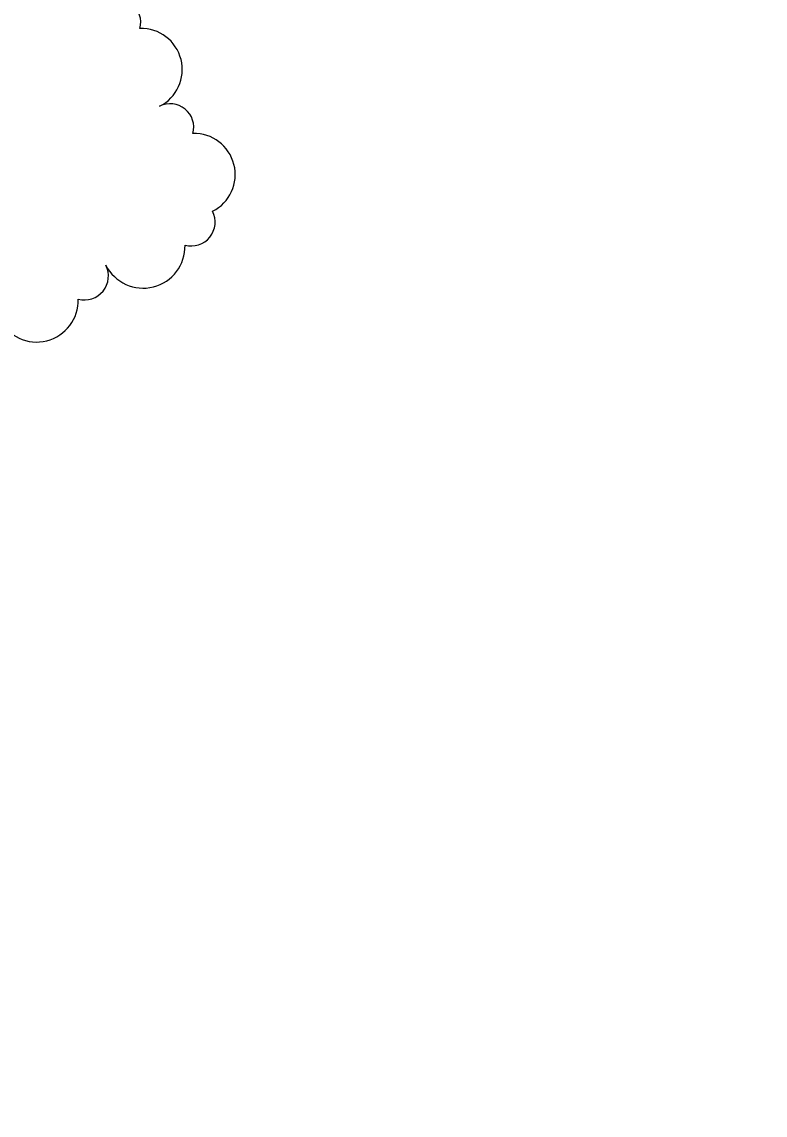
# Model space of a CAD drawing. Header units: metres. Extents: x 2682525 to 2683550, y 1250555 to 1251328.
# Drawn here: x 2683120.443 to 2683123.479, y 1250882.353 to 1250886.817 of the extents above; entities that cross this region are included whole.
import ezdxf

# ---------------------------------------------------------------- set-up
doc = ezdxf.new("R2010")
doc.units = ezdxf.units.M
doc.header["$PDMODE"] = 2
doc.header["$PDSIZE"] = -2
doc.linetypes.add('Verdeckt', pattern=[3, 2, -0.9999999999999999])
doc.linetypes.add('Verdeckt 0_75', pattern=[1.5, 0.75, -0.75])
for name, color, linetype, lineweight, true_color in [('2458 A U1_dwg-1', 9, 'Continuous', 18, 0x808080), ('_25_200 Materialien-Beton', 9, 'Continuous', 18, 0x808080), ('_25_300 Bauteile 3D-Raum-NGF Nettogeschossfläche', 9, 'Continuous', 18, 0x808080), ('_25_300 Bauteile 3D-Tuer', 9, 'Continuous', 18, 0x808080), ('_25_300 Bauteile 3D-Wand Innen', 9, 'Continuous', 18, 0x808080), ('_25_800 Beschriftung-1_100-Koten', 9, 'Continuous', 18, 0x808080), ('_25_Keine', 9, 'Continuous', 18, 0x808080), ('Bemassung', 9, 'Continuous', 18, 0x808080), ('G-____-REVC-OTLN-1', 1, 'Continuous', 18, 0xff0000)]:
    doc.layers.add(name, color=color, linetype=linetype, lineweight=lineweight, true_color=true_color)
for name, color, linetype, lineweight in [('A-____-____-DIMS', 7, 'Continuous', 9), ('A-DETL-____-MBND', 7, 'Verdeckt 0_75', 18), ('Bemassung-1', 7, 'Continuous', 18), ('G-____-____-SYMB-1', 7, 'Verdeckt', 9), ('G-____-____-TEXT', 7, 'Continuous', 9)]:
    doc.layers.add(name, color=color, linetype=linetype, lineweight=lineweight)
doc.styles.add('Arial_3', font='arial.ttf', dxfattribs={"height": 125})
doc.styles.add('Arial_31', font='arial.ttf', dxfattribs={"width": 0.9, "height": 200})
doc.styles.add('ISOCP_2', font='isocp___.ttf', dxfattribs={"height": 125.8608217592593})
doc.styles.add('ISOCP_6', font='isocp___.ttf', dxfattribs={"height": 176.2051504629629})
doc.dimstyles.new('2_0_mm_-_Arial', dxfattribs={"dimscale": 304.8, "dimtxt": 204.051879991394, "dimasz": 0.2460629921259842, "dimexe": 0.3280839895013123, "dimexo": 0.3280840109072179, "dimgap": 0.08202099737532807, "dimtad": 1, "dimdec": 1, "dimlfac": 0.001, "dimrnd": 0.09999999999999999, "dimzin": 0, "dimdsep": 46, "dimtxsty": 'Arial_31', "dimblk1": 'OBLIQUE', "dimblk2": 'OBLIQUE', "dimsah": 1, "dimcen": 0.09, "dimdle": 0.3280839895013123, "dimazin": 0, "dimtfac": 1, "dimtdec": 4, "dimtix": 1, "dimtmove": 0, "dimatfit": 3, "dimfxl": 1, "dimtvp": 1, "dimtfill": 1, "dimtolj": 1, "dimtzin": 0, "dimarcsym": 2})
doc.dimstyles.new('2_0_mm_-_Arial_1', dxfattribs={"dimscale": 304.8, "dimtxt": 204.051879991394, "dimasz": 0.2460629921259842, "dimexe": 0.3280839895013123, "dimexo": 0.3280840109072179, "dimgap": 0.08202099737532807, "dimtad": 1, "dimdec": 1, "dimlfac": 0.001, "dimrnd": 0.09999999999999999, "dimzin": 0, "dimdsep": 46, "dimtxsty": 'Arial_31', "dimblk1": 'OBLIQUE', "dimblk2": 'OBLIQUE', "dimsah": 1, "dimcen": 0.09, "dimdle": 0.3280839895013123, "dimazin": 0, "dimtfac": 1, "dimtdec": 4, "dimtix": 1, "dimtmove": 2, "dimatfit": 3, "dimfxl": 1, "dimtvp": 1, "dimtfill": 1, "dimtolj": 1, "dimtzin": 0, "dimarcsym": 2})
pattern_1 = [(18.233, (0, 0), (18.77292067800844, -56.98752011815572), []), (288.233, (0, 0), (63.31313485127099, 20.85671487326738), [])]

# ---------------------------------------------------------------- blocks, each defined once
blk = doc.blocks.new('2458 A U1_dwg_VW_SLASH-9045475-U01 Bodenplatte')
at = {"layer": 'Bemassung'}
for p, q in [((-42574.18117228109, -28424.06599076978), (-42686.43437379446, -28536.31919228315)), ((-42530.3077730378, -28480.19259152647), (-42742.54898397527, -28480.19259152647))]:
    blk.add_line(p, q, dxfattribs=at)
blk = doc.blocks.new('2458 A U1_dwg_VW_SLASH-9045478-U01 Bodenplatte')
at = {"layer": 'Bemassung'}
for p, q in [((-42686.43437379446, -28536.31919223247), (-42574.18117228109, -28424.06599071911)), ((-42730.30777303775, -28480.19259147579), (-42518.06656210028, -28480.19259147579))]:
    blk.add_line(p, q, dxfattribs=at)
blk = doc.blocks.new('2458 A U1_dwg-9041719-U01 Bodenplatte')
at = {"layer": '_25_200 Materialien-Beton'}
h = blk.add_hatch(dxfattribs=at)
h.set_pattern_fill('FP_1', color=256, style=0, pattern_type=2)
h.set_pattern_definition(pattern_1)
h.paths.add_polyline_path([(-41293.95709773521, -36217.62907811884), (-41293.95709774905, -33968.47120435743), (-41205.48643138567, -33968.47120435609), (-41205.48643156601, -21947.67519812754), (-41293.95709792959, -21947.67519812884), (-41293.95709794005, -21247.76708494488), (-41575.19942578608, -21247.76708494488), (-41710.48643147866, -27960.04829023879), (-41543.95709771549, -36217.62907811884)])
h.paths.add_polyline_path([(-41293.95709794194, -21122.76708494489), (-41293.95709796327, -19697.67519857272), (-41543.95709796321, -19697.67519857645), (-41572.6800325732, -21122.76708494489), (-41385.61355498058, -21122.76708494489)])
h = blk.add_hatch(dxfattribs=at)
h.set_pattern_fill('FP_1', color=256, style=0, pattern_type=2)
h.set_pattern_definition(pattern_1)
h.paths.add_polyline_path([(-45450.30777388103, -35967.62907878841), (-45450.30777388103, -30877.6751980075), (-45650.30777388104, -30877.6751980075), (-45650.30777388104, -35967.62907878838)])
at = {"layer": '_25_200 Materialien-Beton', "flags": 128}
for points in [[(-41575.19942578615, -21247.76708494488), (-41710.48643147866, -27960.04829023879), (-41543.95709771545, -36217.62907812016)], [(-41543.95709771545, -36217.62907812016), (-41293.95709773521, -36217.62907812016), (-41293.95709773521, -33968.47120435743), (-41205.48643138567, -33968.47120435743), (-41205.48643138567, -21947.67519812754), (-41293.95709792959, -21947.67519812754), (-41293.95709792959, -21247.76708494488)], [(-45650.307773881, -30877.67519800747), (-45650.307773881, -35967.62907878837), (-48500.30777385931, -35967.62907878837), (-78601.41820321263, -35967.62907878837), (-101147.9999999998, -35967.62907878837), (-108898, -35967.62907878837), (-118474.255066365, -35967.62907878837), (-118474.255066365, -27498.61881228587), (-117274.2550665292, -27498.61881228587), (-117274.2550665292, -24902.84229519893)], [(-18554.1090539221, -33460.46579612361), (-18554.1090539221, -35967.6290787884), (-45450.30777388101, -35967.6290787884), (-45450.30777388101, -30877.67519800747)]]:
    blk.add_lwpolyline(points, dxfattribs=at)
at = {"layer": '_25_300 Bauteile 3D-Raum-NGF Nettogeschossfläche', "flags": 128}
for points in [[(-78601.41820321049, -35967.62907878838), (-45650.3077738728, -35967.62907878838), (-45650.3077738728, -28020.37095639616)], [(-45650.30777390717, -28020.37095639569), (-45650.30777390717, -30857.6751980075), (-45450.30777388098, -30857.6751980075), (-45450.30777388098, -35967.62907895732), (-18554.10905387088, -35967.62907895732)]]:
    blk.add_lwpolyline(points, dxfattribs=at)
at = {"layer": '_25_300 Bauteile 3D-Tuer'}
blk.add_line((-45710.30777388102, -28020.43990764174), (-45710.30777388102, -33732.67519800748), dxfattribs=at)
at = {"layer": '_25_300 Bauteile 3D-Tuer', "flags": 128}
blk.add_lwpolyline([(-45710.30777388106, -33732.67519800748), (-45670.30777388105, -33732.67519800748), (-45670.30777388105, -28020.25819435691)], dxfattribs=at)
blk.add_lwpolyline([(-45670.307773881, -30877.67519800746), (-45670.307773881, -30857.67519800746), (-45430.30777388099, -30857.67519800746), (-45430.30777388099, -30877.67519800746)], close=True, dxfattribs=at)
at = {"layer": '_25_300 Bauteile 3D-Wand Innen'}
blk.add_line((-45650.307773881, -30877.67519800746), (-45450.30777388099, -30877.67519800746), dxfattribs=at)
at = {"layer": '_25_300 Bauteile 3D-Wand Innen', "flags": 128}
for points in [[(-45650.307773881, -30877.67519800747), (-45650.307773881, -35967.62907878837), (-48500.30777385931, -35967.62907878837), (-78601.41820321263, -35967.62907878837), (-78609.07370373263, -35967.62907878837)], [(-18554.1090539221, -33460.46579612361), (-18554.1090539221, -35967.62907878838), (-45450.30777388101, -35967.62907878838), (-45450.30777388101, -30877.67519800747)]]:
    blk.add_lwpolyline(points, dxfattribs=at)
at = {"layer": '_25_800 Beschriftung-1_100-Koten'}
for p, q in [((-45350.30777388098, -30928.61818371648), (-45350.30777388098, -30678.61818371648)), ((-45475.307773881, -30803.61818371648), (-45225.30777388099, -30803.61818371648))]:
    blk.add_line(p, q, dxfattribs=at)
at = {"layer": '_25_800 Beschriftung-1_100-Koten', "flags": 128}
blk.add_lwpolyline([(-45425.30777388099, -30803.61818371648), (-45350.30777388099, -30803.61818371648), (-45350.30777388099, -30878.61818371647), (-45350.30777388099, -30803.61818371648), (-45275.30777388099, -30803.61818371648), (-45350.30777388099, -30803.61818371648), (-45350.30777388099, -30728.61818371648), (-45350.30777388099, -30803.61818371648)], close=True, dxfattribs=at)
at = {"layer": '_25_800 Beschriftung-1_100-Koten'}
for centre, radius, start, end in [((-45350.30777388099, -30803.61818371648), 75.00000000000652, 90.00000000000418, 179.9999999999986), ((-45350.30777388098, -30803.61818371647), 74.99999999999712, 4.172887742080134e-12, 90.00000000000695), ((-45350.307773881, -30803.61818371648), 74.99999999999272, 180, 270.0000000000052), ((-45350.30777388099, -30803.61818371647), 75, 269.9999999999996, 0)]:
    blk.add_arc(centre, radius, start, end, dxfattribs=at)
at = {"layer": '_25_Keine', "flags": 128}
blk.add_lwpolyline([(-45450.30777388097, -25087.67519800747), (-42555.30777388092, -27957.65213969305), (-45450.30777388088, -30877.67519800747)], dxfattribs=at)
for points in [[(-45800.30777390696, -35857.67519800746), (-46100.30777390696, -35857.67519800746), (-46100.30777390696, -30857.67519800746), (-45800.30777390696, -30857.67519800746)], [(-45650.30777390703, -35967.62907656054), (-45800.30777390703, -35967.62907656054), (-45800.30777390703, -30857.67519800747), (-45650.30777390714, -30857.67519800747)], [(-45150.30777388094, -35967.62907655416), (-45450.30777388094, -35967.62907655416), (-45450.30777388094, -30857.67519800747), (-45150.30777388097, -30857.67519800747)], [(-45150.30777388095, -30857.67519800754), (-42540.64021581135, -30857.67519800754), (-42540.64021581135, -35857.67519800754), (-45150.30777388095, -35857.67519800754)], [(-39930.64021581138, -35857.67519800752), (-42540.64021581136, -35857.67519800752), (-42540.64021581136, -30857.67519800752), (-39930.64021581137, -30857.67519800752)]]:
    blk.add_lwpolyline(points, close=True, dxfattribs=at)
at = {"layer": 'Bemassung'}
blk.add_line((-26126.25617820831, -28480.19259147579), (-42518.06656210028, -28480.19259147579), dxfattribs=at)
at = {"layer": 'Bemassung', "flags": 128}
for points in [[(-45450.30777385931, -27273.61881234166), (-45450.30777385931, -30874.67519800748)], [(-42630.30777303778, -28580.19259147577), (-42630.30777303778, -27910.67519885053)], [(-45150.30777388094, -32706.62853256037), (-45150.30777388094, -30860.67519800754)], [(-42540.64021581135, -32706.62853253401), (-42540.64021581135, -30860.67519800754)], [(-45650.30777385931, -33206.62853255156), (-45650.30777385931, -31431.6181837165)], [(-45450.30777388101, -33206.6285325519), (-45450.30777388101, -31431.61818371649)]]:
    blk.add_lwpolyline(points, close=True, dxfattribs=at)
for points in [[(-42742.54898397527, -28480.19259152647), (-45338.06656292181, -28480.19259152647), (-45225.8253519843, -28480.19259152647)], [(-42652.88142674885, -32606.62853256039), (-45038.06656294344, -32606.62853256039), (-44925.82535200594, -32606.62853256039)]]:
    blk.add_lwpolyline(points, dxfattribs=at)
for name in ['2458 A U1_dwg_VW_SLASH-9045475-U01 Bodenplatte', '2458 A U1_dwg_VW_SLASH-9045478-U01 Bodenplatte']:
    blk.add_blockref(name, (0, 0))
at = {"layer": '_25_800 Beschriftung-1_100-Koten', "insert": (-45252.59146955545, -30624.87288101486), "char_height": 176.2051504629629, "width": 923.6363636363635, "attachment_point": 1, "line_spacing_factor": 1.478621465017729, "style": 'ISOCP_6'}
blk.add_mtext('455.35', dxfattribs=at)
at = {"layer": 'Bemassung-1', "char_height": 125.8608217592593, "attachment_point": 2, "line_spacing_factor": 1.478621465017729, "style": 'ISOCP_2'}
for s, insert, width in [('2.82', (-44030.34013124026, -28336.52600691704), 406.0240518038852), ('2.61', (-43845.47399484614, -32499.5952565927), 372.1887141535614)]:
    blk.add_mtext(s, dxfattribs=dict(at, insert=insert, width=width))
blk = doc.blocks.new('_Oblique')
at = {"color": 0, "linetype": 'ByBlock', "lineweight": -2}
blk.add_line((-0.5, -0.5), (0.5, 0.5), dxfattribs=at)
blk = doc.blocks.new('*D1807')
at = {"layer": 'A-____-____-DIMS', "color": 0, "lineweight": -2, "transparency": 16777216}
for p, q in [((2683068.897622096, 1250867.009540824), (2683135.861756529, 1250900.785341326)), ((2683053.688199543, 1250859.338114525), (2683068.897622096, 1250867.009540824)), ((2683053.688199543, 1250859.338114525), (2682986.72406511, 1250825.562314023)), ((2683113.74310552, 1250778.098576879), (2683113.932022766, 1250777.724028246)), ((2683098.698719751, 1250770.099947516), (2683098.722600213, 1250770.052601948))]:
    blk.add_line(p, q, dxfattribs=at)
at = {"layer": 'A-____-____-DIMS', "color": 0, "lineweight": -2, "transparency": 16777216, "xscale": 74.99999999999999, "yscale": 74.99999999999999, "zscale": 74.99999999999999}
for p, rotation in [((2683068.897622096, 1250867.009540824), 206.7657572042305), ((2683053.688199543, 1250859.338114525), 26.76575720423048)]:
    blk.add_blockref('_Oblique', p, dxfattribs=dict(at, rotation=rotation))
at = {"layer": 'A-____-____-DIMS', "color": 0, "transparency": 16777216, "insert": (2683004.047613651, 1250976.668747653), "char_height": 200, "width": 911.641014607705, "attachment_point": 5, "rotation": 26.76575720423047, "style": 'Arial_31', "bg_fill": 3, "box_fill_scale": 1.1, "bg_fill_color": 256, "bg_fill_true_color": 13158600, "bg_fill_transparency": 0}
blk.add_mtext('\\A1;0.0', dxfattribs=at)
at = {"layer": 'Defpoints', "color": 0, "transparency": 16777216}
for p in [(2683068.708701911, 1250867.384095282), (2683068.897622096, 1250867.009540824), (2683053.664316143, 1250859.385465919)]:
    blk.add_point(p, dxfattribs=at)
blk = doc.blocks.new('*D1808')
at = {"layer": 'A-____-____-DIMS', "color": 0, "lineweight": -2, "transparency": 16777216}
for p, q in [((2683101.306229421, 1250883.356000871), (2683168.270363854, 1250917.131801374)), ((2683068.897622741, 1250867.009539544), (2683001.933488308, 1250833.233739042)), ((2683146.196746825, 1250794.355752247), (2683146.340630091, 1250794.070488293)), ((2683113.74310552, 1250778.098576879), (2683113.932023411, 1250777.724026967))]:
    blk.add_line(p, q, dxfattribs=at)
at = {"layer": 'A-____-____-DIMS', "color": 0, "transparency": 16777216, "insert": (2682617.72699169, 1250788.948338999), "char_height": 200, "width": 911.641014607705, "attachment_point": 1, "rotation": 26.76575720423047, "line_spacing_factor": 0.9417779076525878, "style": 'Arial_31', "bg_fill": 3, "box_fill_scale": 1.1, "bg_fill_color": 256, "bg_fill_true_color": 13158600, "bg_fill_transparency": 0}
blk.add_mtext('\\A1;0.0', dxfattribs=at)
at = {"layer": 'A-____-____-DIMS', "color": 0, "lineweight": -2, "transparency": 16777216}
blk.add_line((2683068.897622741, 1250867.009539544), (2683101.306229421, 1250883.356000871), dxfattribs=at)
at = {"layer": 'Defpoints', "color": 0, "transparency": 16777216}
for p in [(2683101.162343216, 1250883.641270651), (2683101.306229421, 1250883.356000871), (2683068.708701911, 1250867.384095282)]:
    blk.add_point(p, dxfattribs=at)
at = {"layer": 'A-____-____-DIMS', "color": 0, "lineweight": -2, "transparency": 16777216, "xscale": 74.99999999999999, "yscale": 74.99999999999999, "zscale": 74.99999999999999}
for p, rotation in [((2683101.306229421, 1250883.356000871), 206.7657572042305), ((2683068.897622741, 1250867.009539544), 26.76575720423048)]:
    blk.add_blockref('_Oblique', p, dxfattribs=dict(at, rotation=rotation))
blk = doc.blocks.new('*D1809')
at = {"layer": 'A-____-____-DIMS', "color": 0, "lineweight": -2, "transparency": 16777216}
for p, q in [((2683132.910514814, 1250899.296771893), (2683199.874649247, 1250933.072572396)), ((2683101.30623005, 1250883.355999624), (2683132.910514814, 1250899.296771893)), ((2683101.30623005, 1250883.355999624), (2683034.342095617, 1250849.580199121)), ((2683177.801724807, 1250810.295150137), (2683177.944915484, 1250810.011259315)), ((2683146.196746825, 1250794.355752247), (2683146.34063072, 1250794.070487046))]:
    blk.add_line(p, q, dxfattribs=at)
at = {"layer": 'A-____-____-DIMS', "color": 0, "lineweight": -2, "transparency": 16777216, "xscale": 74.99999999999999, "yscale": 74.99999999999999, "zscale": 74.99999999999999}
for p, rotation in [((2683132.910514814, 1250899.296771893), 206.7657572042305), ((2683101.30623005, 1250883.355999624), 26.76575720423048)]:
    blk.add_blockref('_Oblique', p, dxfattribs=dict(at, rotation=rotation))
at = {"layer": 'A-____-____-DIMS', "color": 0, "transparency": 16777216, "insert": (2683059.863075263, 1251004.821305737), "char_height": 200, "width": 911.641014607705, "attachment_point": 5, "rotation": 26.76575720423047, "style": 'Arial_31', "bg_fill": 3, "box_fill_scale": 1.1, "bg_fill_color": 256, "bg_fill_true_color": 13158600, "bg_fill_transparency": 0}
blk.add_mtext('\\A1;0.0', dxfattribs=at)
at = {"layer": 'Defpoints', "color": 0, "transparency": 16777216}
for p in [(2683132.767321199, 1250899.58066854), (2683132.910514814, 1250899.296771893), (2683101.162343216, 1250883.641270651)]:
    blk.add_point(p, dxfattribs=at)
blk = doc.blocks.new('Family - ___-9052579-U01 Bodenplatte')
at = {"layer": 'G-____-REVC-OTLN-1'}
for centre, radius, start, end in [((-43470.59466395932, -27759.9623606671), 96.02950852839462, 318.1896851042191, 90), ((-43470.59466395932, -27976.02875485598), 168.0516399246844, 269.9999999999996, 64.7912347032419), ((-43470.59466395932, -28240.10990330906), 96.02950852839462, 318.18968510422, 90), ((-43470.59466395932, -28456.17629749794), 168.0516399246917, 269.9999999999996, 64.79123470324285), ((-44276.18289925343, -28624.22793742263), 170.8823529411748, 180, 334.7912347032415), ((-44056.47701690049, -28624.22793742263), 97.6470588235309, 228.189685104222, 0), ((-43787.94760513579, -28624.22793742263), 170.8823529411748, 180, 334.7912347032425), ((-43568.24172278285, -28624.22793742263), 97.64705882352605, 228.1896851042237, 0)]:
    blk.add_arc(centre, radius, start, end, dxfattribs=at)

msp = doc.modelspace()

# ---------------------------------------------------------------- linework, layer by layer
at = {"layer": 'A-DETL-____-MBND'}
msp.add_open_spline([(2683066.009390901, 1250869.679863096), (2683066.288205003, 1250869.551325586), (2683067.039320472, 1250869.18605556), (2683068.808618498, 1250868.554809036), (2683071.657237757, 1250869.494124548), (2683074.467321273, 1250871.018365242), (2683078.195421315, 1250872.859749516), (2683083.158512379, 1250875.383371573), (2683088.800458998, 1250878.256991499), (2683094.67246607, 1250881.112386641), (2683097.951854891, 1250882.94699488), (2683100.081408632, 1250883.879558791), (2683100.187642982, 1250884.43076455), (2683100.919117485, 1250885.016465895), (2683101.844521929, 1250884.711114088), (2683103.967648854, 1250886.004076284), (2683109.204590926, 1250888.417601884), (2683115.754953569, 1250891.836530144), (2683122.446522959, 1250895.24131188), (2683126.497124689, 1250897.270196159), (2683129.520615935, 1250898.811156605), (2683132.804656584, 1250900.260438276), (2683134.067093911, 1250906.573856538), (2683135.558020153, 1250913.796773206), (2683138.657477513, 1250918.602886364), (2683139.889302063, 1250920.906158589)], degree=3, knots=[0, 0, 0, 0, 3.021816965252346, 8.2668153199768, 17.95102877688316, 30.86478291184385, 40.23480069127133, 58.74610483870741, 85.71719350426484, 102.6006594184549, 122.8063238274784, 123.1988405673681, 125.0105717409506, 127.673553189531, 131.444065486728, 133.3966811922206, 151.4499517304334, 188.9907190902837, 205.6325642785124, 225.4757952452216, 233.4027051389572, 239.3167187433414, 259.753894699282, 288.8823652494151, 314.5908583427087, 314.5908583427087, 314.5908583427087, 314.5908583427087], dxfattribs=at)
at = {"layer": 'G-____-____-SYMB-1'}
msp.add_line((2683051.248408886, 1250849.790160504), (2683152.079427231, 1250900.647952584), dxfattribs=at)

# ---------------------------------------------------------------- block references
at = {"layer": '2458 A U1_dwg-1', "xscale": 0.001, "yscale": 0.001, "zscale": 0.001, "rotation": 26.76575494316579}
msp.add_blockref('2458 A U1_dwg-9041719-U01 Bodenplatte', (2683147.144467305, 1250931.177239274), dxfattribs=at)

# ---------------------------------------------------------------- next in the draw order: texts
at = {"layer": 'G-____-____-TEXT', "insert": (2683119.315156389, 1250886.469300447), "char_height": 0.125, "width": 1.579324375, "attachment_point": 1, "rotation": 26.765754943165796, "style": 'Arial_3', "bg_fill": 3, "box_fill_scale": 1.25, "bg_fill_color": 256, "bg_fill_true_color": 13158600, "bg_fill_transparency": 0}
msp.add_mtext('Rinnenanschluss', dxfattribs=at)

# ---------------------------------------------------------------- next in the draw order: dimensions: what is measured, and where the dimension line sits
at = {"layer": 'A-____-____-DIMS'}
dim = msp.add_linear_dim(base=(2683068.897622096, 1250867.009540824), p1=(2683053.664316142, 1250859.385465919), p2=(2683068.708701911, 1250867.384095282), angle=26.76575720423047, dimstyle='2_0_mm_-_Arial', override={"dimpost": '<>', "dimfxl": 17038.5332360565}, dxfattribs=at)
dim.commit()
dim.dimension.update_dxf_attribs({"geometry": '*D1807', "text_midpoint": (2683004.047613651, 1250976.668747653)})

# ---------------------------------------------------------------- next in the draw order: dimensions: what is measured, and where the dimension line sits
dim = msp.add_linear_dim(base=(2683101.306229421, 1250883.356000871), p1=(2683068.708701911, 1250867.384095282), p2=(2683101.162343216, 1250883.641270651), angle=26.76575720423047, dimstyle='2_0_mm_-_Arial_1', override={"dimpost": '<>', "dimfxl": 36297.85923366722}, dxfattribs=at)
dim.commit()
dim.dimension.update_dxf_attribs({"geometry": '*D1808', "text_midpoint": (2683084.754535631, 1250875.177022492), "dimtype": 160})

# ---------------------------------------------------------------- next in the draw order: dimensions: what is measured, and where the dimension line sits
dim = msp.add_linear_dim(base=(2683132.910514814, 1250899.296771893), p1=(2683101.162343216, 1250883.641270651), p2=(2683132.767321198, 1250899.58066854), angle=26.76575720423047, dimstyle='2_0_mm_-_Arial', override={"dimpost": '<>', "dimfxl": 35396.87893486193}, dxfattribs=at)
dim.commit()
dim.dimension.update_dxf_attribs({"geometry": '*D1809', "text_midpoint": (2683059.863075263, 1251004.821305737)})

# ---------------------------------------------------------------- next in the draw order: block references
at = {"layer": 'G-____-REVC-OTLN-1', "xscale": 0.001, "yscale": 0.001, "zscale": 0.001, "rotation": 26.76575494316579}
msp.add_blockref('Family - ___-9052579-U01 Bodenplatte', (2683147.144467305, 1250931.177239274), dxfattribs=at)

doc.saveas('drawing.dxf')
